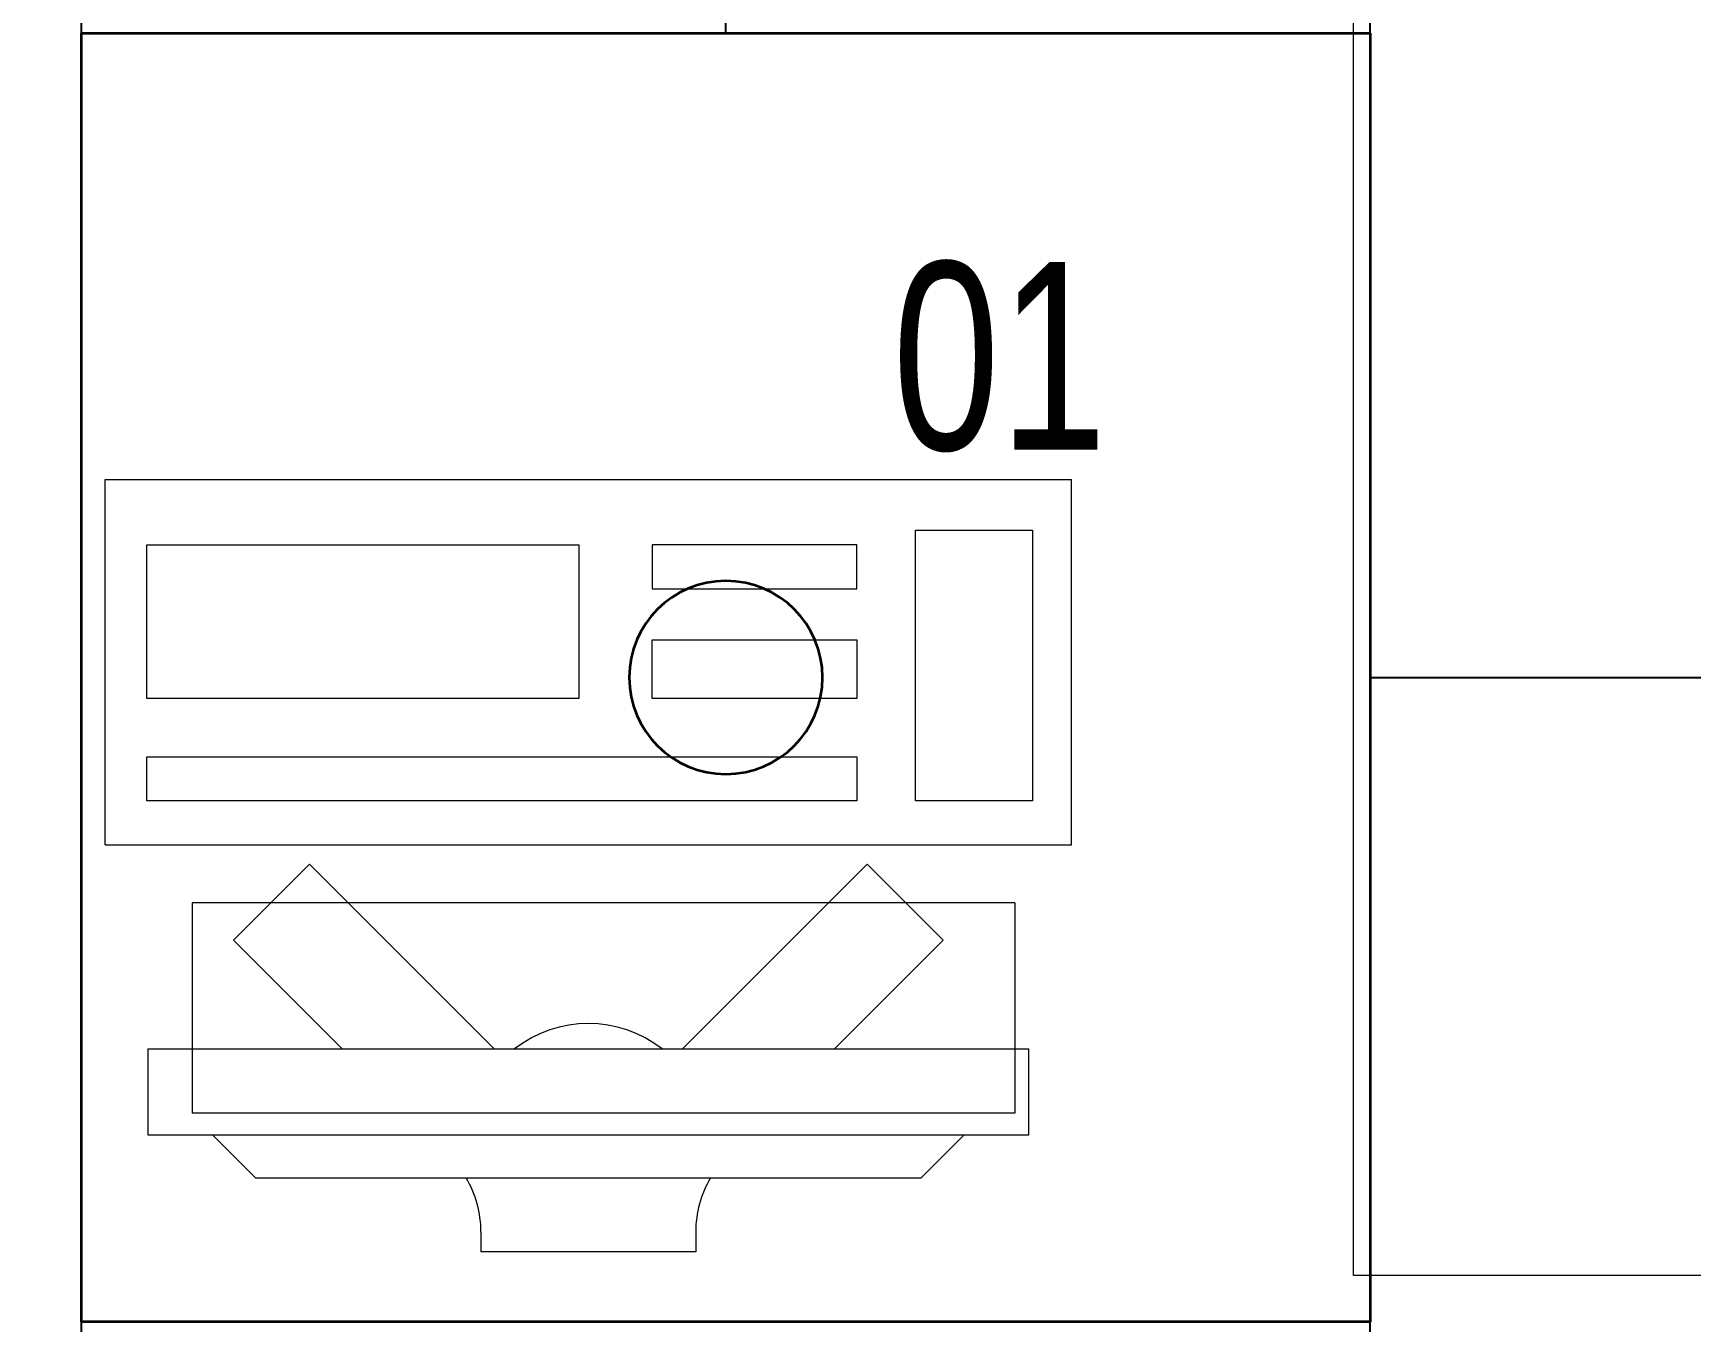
# Model space of a CAD drawing. Header units: inches. Extents: x -12418 to 57169, y -29325 to 19878.
# Drawn here: x 28178 to 28949, y -7800 to -7200 of the extents above; entities that cross this region are included whole.
import ezdxf
from ezdxf.enums import TextEntityAlignment as Align

# ---------------------------------------------------------------- set-up
doc = ezdxf.new("R2010")
doc.units = ezdxf.units.IN
doc.header["$LTSCALE"] = 25
doc.header["$MEASUREMENT"] = 0
doc.header["$PDMODE"] = 3
doc.linetypes.add('00-Ground Floor$0$HIDDEN', pattern=[9.525, 6.35, -3.175])
doc.layers.get('0').update_dxf_attribs({"color": 8})
doc.layers.get('Defpoints').update_dxf_attribs({"color": 8})
for name, color, linetype, lineweight in [('00-Ground Floor$0$72_EGR_EQP_TAG', 142, 'Continuous', 5), ('00-Ground Floor$0$LOADING', 253, 'Continuous', 5), ('E-DIM', 6, 'Continuous', 18), ('E-LITE-CIRC-NUMB', 6, 'Continuous', 25), ('E-LITE-CLNG', 150, 'Continuous', 35), ('E-LITE-CTRL', 6, 'Continuous', 25)]:
    doc.layers.add(name, color=color, linetype=linetype, lineweight=lineweight)
doc.layers.add('00-Ground Floor$0$False Ceiling', color=251, linetype='Continuous')
doc.styles.add('00-Ground Floor$0$X3G_ENTITY_257CFD', font='swisscl.ttf', dxfattribs={"height": 200})
doc.styles.add('DC_Simplex', font='SIMPLEX.shx', dxfattribs={"width": 0.7})
doc.styles.get("Standard").update_dxf_attribs({"font": 'arial.ttf'})
doc.dimstyles.get("Standard").update_dxf_attribs({"dimtxt": 150, "dimasz": 150, "dimexe": 0.18, "dimexo": 0.0625, "dimgap": 1, "dimtad": 1, "dimdec": 0, "dimlfac": 0.1, "dimzin": 0, "dimdsep": 46, "dimtxsty": 'Standard', "dimcen": 0.09, "dimclrd": 256, "dimclrt": 7, "dimadec": 0, "dimazin": 0, "dimtfac": 1, "dimtdec": 0, "dimtofl": 0, "dimtmove": 0, "dimatfit": 3, "dimfxl": 1, "dimtolj": 1, "dimtzin": 0, "dimarcsym": 0})

# ---------------------------------------------------------------- blocks, each defined once
blk = doc.blocks.new('00-Ground Floor$0$GF21043-P')
at = {"color": 0, "linetype": '00-Ground Floor$0$HIDDEN'}
for p, q in [((-0.8, 0.6), (-0.4, 0.6)), ((-0.4, 0.6), (-0.4, 0))]:
    blk.add_line(p, q, dxfattribs=at)
blk = doc.blocks.new('00-Ground Floor$0$ITCWLS1-P')
at = {"layer": '00-Ground Floor$0$LOADING'}
for p, q in [((-0.17, 0.45), (-0.17, 0)), ((-0.17, 0.45), (0, 0.45)), ((0, 0.45), (0, 0)), ((-0.26509, 0.43, 0), (-0.30509, 0.43, 0)), ((-0.30509, 0.43, 0), (-0.30509, 0.02, 0)), ((-0.26509, 0.43, 0), (-0.26509, 0.02, 0)), ((-0.14957, 0.43047), (-0.12914, 0.43047)), ((-0.12914, 0.43047), (-0.12914, 0.40893)), ((-0.197, 0.40939), (-0.295, 0.40939)), ((-0.295, 0.02639), (-0.295, 0.40939)), ((-0.197, 0.02639), (-0.197, 0.40939)), ((-0.32509, 0.38, 0), (-0.30509, 0.4, 0)), ((-0.32509, 0.38, 0), (-0.32509, 0.07, 0)), ((-0.35032, 0.275), (-0.35961, 0.275)), ((-0.35961, 0.175), (-0.35961, 0.275)), ((-0.35032, 0.175), (-0.35961, 0.175)), ((-0.32509, 0.07, 0), (-0.30509, 0.05, 0)), ((-0.197, 0.02639), (-0.295, 0.02639)), ((-0.30509, 0.02, 0), (-0.26509, 0.02, 0)), ((-0.17, 0), (0, 0))]:
    blk.add_line(p, q, dxfattribs=at)
at = {"layer": '00-Ground Floor$0$LOADING', "extrusion": (2.48281e-10, 3.18408e-10, -1)}
for p, q in [((-0.26509, 0.33952), (-0.21443, 0.39019)), ((-0.17907, 0.35483), (-0.21443, 0.39019)), ((-0.26509, 0.26881), (-0.17907, 0.35483))]:
    blk.add_line(p, q, dxfattribs=at)
at = {"layer": '00-Ground Floor$0$LOADING', "extrusion": (2.48281e-10, -3.18408e-10, -1)}
for p, q in [((-0.26509, 0.18119), (-0.17907, 0.09517)), ((-0.26509, 0.11048), (-0.21443, 0.05981)), ((-0.17907, 0.09517), (-0.21443, 0.05981))]:
    blk.add_line(p, q, dxfattribs=at)
at = {"layer": '00-Ground Floor$0$LOADING'}
for points in [[(-0.12914, 0.40893), (-0.12914, 0.09996), (-0.14957, 0.09996), (-0.14957, 0.43047)], [(-0.14957, 0.09997), (-0.14957, 0.09997), (-0.14957, 0.09997), (-0.14957, 0.09997), (-0.14957, 0.09997), (-0.14957, 0.09997), (-0.14957, 0.09997), (-0.14957, 0.09997), (-0.14957, 0.09997)], [(-0.14957, 0.09997), (-0.14957, 0.09997), (-0.14957, 0.09997), (-0.14957, 0.09997), (-0.14957, 0.09997), (-0.14957, 0.09997), (-0.14957, 0.09997), (-0.14957, 0.09997), (-0.14957, 0.09997), (-0.14957, 0.09997), (-0.14957, 0.09997), (-0.14957, 0.09997), (-0.14957, 0.09997), (-0.14957, 0.09997), (-0.14957, 0.09997), (-0.14957, 0.09997), (-0.14957, 0.09997), (-0.14957, 0.09997)], [(-0.14957, 0.09996), (-0.14957, 0.09996), (-0.14957, 0.09996), (-0.14957, 0.09996), (-0.14957, 0.09996), (-0.14957, 0.09996), (-0.14957, 0.09996), (-0.14957, 0.09996), (-0.14957, 0.09996), (-0.14957, 0.09996)], [(-0.14957, 0.09996), (-0.14957, 0.09996), (-0.14957, 0.09996), (-0.14957, 0.09996), (-0.14957, 0.09996), (-0.14957, 0.09996), (-0.14957, 0.09996)], [(-0.14957, 0.09997), (-0.14957, 0.09997), (-0.14957, 0.09997), (-0.14957, 0.09997), (-0.14957, 0.09997), (-0.14957, 0.09997), (-0.14957, 0.09997), (-0.14957, 0.09997), (-0.14957, 0.09997), (-0.14957, 0.09997)], [(-0.14957, 0.09997), (-0.14957, 0.09997), (-0.14957, 0.09997), (-0.14957, 0.09997), (-0.14957, 0.09997), (-0.14957, 0.09997), (-0.14957, 0.09997), (-0.14957, 0.09997), (-0.14957, 0.09997), (-0.14957, 0.09997), (-0.14957, 0.09997), (-0.14957, 0.09997), (-0.14957, 0.09997), (-0.14957, 0.09997), (-0.14957, 0.09997)], [(-0.14957, 0.09997), (-0.14957, 0.09997), (-0.14957, 0.09997), (-0.14957, 0.09997), (-0.14957, 0.09997), (-0.14957, 0.09997), (-0.14957, 0.09997), (-0.14957, 0.09997), (-0.14957, 0.09997), (-0.14957, 0.09997)], [(-0.14957, 0.09997), (-0.14957, 0.09997), (-0.14957, 0.09997), (-0.14957, 0.09997), (-0.14957, 0.09997), (-0.14957, 0.09997), (-0.14957, 0.09997), (-0.14957, 0.09997), (-0.14957, 0.09997), (-0.14957, 0.09997)], [(-0.14957, 0.09996), (-0.14957, 0.09996), (-0.14957, 0.09996), (-0.14957, 0.09996), (-0.14957, 0.09996), (-0.14957, 0.09996), (-0.14957, 0.09996), (-0.14957, 0.09996), (-0.14957, 0.09996), (-0.14957, 0.09996), (-0.14957, 0.09996), (-0.14957, 0.09996), (-0.14957, 0.09996), (-0.14957, 0.09996), (-0.14957, 0.09996), (-0.14957, 0.09996), (-0.14957, 0.09996), (-0.14957, 0.09996), (-0.14957, 0.09997), (-0.14957, 0.09997), (-0.14957, 0.09997), (-0.14957, 0.09997), (-0.14957, 0.09997), (-0.14957, 0.09997), (-0.14957, 0.09997), (-0.14957, 0.09997), (-0.14957, 0.09997), (-0.14957, 0.09997), (-0.14957, 0.09997), (-0.14957, 0.09997), (-0.14957, 0.09997), (-0.14957, 0.09997), (-0.14956, 0.09997), (-0.14956, 0.09997), (-0.14956, 0.09997), (-0.14956, 0.09996), (-0.14956, 0.09996), (-0.14956, 0.09996), (-0.14956, 0.09996), (-0.14956, 0.09996), (-0.14956, 0.09996), (-0.14956, 0.09996), (-0.14956, 0.09996), (-0.14956, 0.09996), (-0.14956, 0.09996), (-0.14956, 0.09996), (-0.14956, 0.09996), (-0.14956, 0.09996), (-0.14957, 0.09996), (-0.14957, 0.09996), (-0.14957, 0.09996), (-0.14957, 0.09996), (-0.14957, 0.09996), (-0.14957, 0.09996)], [(-0.14957, 0.09996), (-0.14957, 0.09996), (-0.14957, 0.09996), (-0.14957, 0.09996), (-0.14957, 0.09996), (-0.14957, 0.09996), (-0.14957, 0.09996), (-0.14957, 0.09996), (-0.14957, 0.09996), (-0.14957, 0.09996), (-0.14957, 0.09997), (-0.14957, 0.09997), (-0.14957, 0.09997), (-0.14957, 0.09996), (-0.14957, 0.09996), (-0.14957, 0.09996), (-0.14957, 0.09996), (-0.14957, 0.09996), (-0.14957, 0.09996), (-0.14957, 0.09997), (-0.14957, 0.09997), (-0.14957, 0.09997), (-0.14957, 0.09997), (-0.14957, 0.09997), (-0.14957, 0.09997), (-0.14957, 0.09997), (-0.14957, 0.09997), (-0.14957, 0.09997), (-0.14957, 0.09997), (-0.14957, 0.09997), (-0.14957, 0.09997), (-0.14957, 0.09997), (-0.14957, 0.09997), (-0.14957, 0.09997), (-0.14957, 0.09997), (-0.14957, 0.09997), (-0.14957, 0.09997), (-0.14957, 0.09997), (-0.14957, 0.09997), (-0.14957, 0.09997), (-0.14957, 0.09997), (-0.14957, 0.09997), (-0.14957, 0.09997), (-0.14957, 0.09997), (-0.14957, 0.09997), (-0.14957, 0.09997), (-0.14957, 0.09997), (-0.14957, 0.09997), (-0.14957, 0.09997), (-0.14957, 0.09997), (-0.14957, 0.09997), (-0.14957, 0.09997), (-0.14957, 0.09997), (-0.14957, 0.09997), (-0.14957, 0.09997), (-0.14957, 0.09997), (-0.14957, 0.09997), (-0.14957, 0.09997), (-0.14957, 0.09997), (-0.14957, 0.09997), (-0.14957, 0.09997), (-0.14957, 0.09997), (-0.14957, 0.09997), (-0.14957, 0.09997), (-0.14957, 0.09997), (-0.14957, 0.09997), (-0.14957, 0.09997), (-0.14957, 0.09997), (-0.14957, 0.09997), (-0.14957, 0.09997), (-0.14957, 0.09997), (-0.14957, 0.09997), (-0.14957, 0.09997), (-0.14957, 0.09997), (-0.14957, 0.09997), (-0.14957, 0.09997), (-0.14957, 0.09997), (-0.14957, 0.09997), (-0.14957, 0.09997), (-0.14957, 0.09997), (-0.14956, 0.09997), (-0.14957, 0.09997), (-0.14957, 0.09997), (-0.14957, 0.09997), (-0.14957, 0.09997), (-0.14956, 0.09997), (-0.14957, 0.09997), (-0.14957, 0.09997), (-0.14957, 0.09997), (-0.14957, 0.09997), (-0.14957, 0.09997), (-0.14957, 0.09997), (-0.14957, 0.09997), (-0.14957, 0.09997), (-0.14957, 0.09997), (-0.14957, 0.09997), (-0.14956, 0.09997), (-0.14957, 0.09996), (-0.14957, 0.09996), (-0.14957, 0.09996), (-0.14956, 0.09996), (-0.14957, 0.09996), (-0.14957, 0.09996), (-0.14957, 0.09996), (-0.14957, 0.09996), (-0.14957, 0.09996), (-0.14957, 0.09996), (-0.14957, 0.09996), (-0.14957, 0.09996), (-0.14957, 0.09996), (-0.14957, 0.09996)], [(-0.14957, 0.09996), (-0.14957, 0.09996), (-0.14957, 0.09996), (-0.14957, 0.09996), (-0.14957, 0.09996), (-0.14957, 0.09996), (-0.14957, 0.09996), (-0.14957, 0.09996)], [(-0.14957, 0.09996), (-0.14957, 0.09996), (-0.14957, 0.09996), (-0.14957, 0.09996), (-0.14957, 0.09996), (-0.14957, 0.09996), (-0.14957, 0.09996), (-0.14957, 0.09996), (-0.14957, 0.09996), (-0.14957, 0.09996), (-0.14957, 0.09996), (-0.14957, 0.09996), (-0.14957, 0.09996), (-0.14957, 0.09996), (-0.14957, 0.09996), (-0.14957, 0.09996), (-0.14957, 0.09996), (-0.14957, 0.09996), (-0.14957, 0.09996), (-0.14957, 0.09996), (-0.14957, 0.09996), (-0.14957, 0.09996), (-0.14957, 0.09996), (-0.14957, 0.09996), (-0.14957, 0.09996), (-0.14957, 0.09996), (-0.14957, 0.09996), (-0.14957, 0.09996), (-0.14957, 0.09996), (-0.14957, 0.09996), (-0.14957, 0.09996), (-0.14957, 0.09996), (-0.14957, 0.09996), (-0.14957, 0.09996), (-0.14957, 0.09996), (-0.14957, 0.09996), (-0.14957, 0.09996), (-0.14957, 0.09996), (-0.14957, 0.09996), (-0.14957, 0.09996), (-0.14957, 0.09996), (-0.14957, 0.09996), (-0.14957, 0.09996), (-0.14957, 0.09996), (-0.14957, 0.09996), (-0.14957, 0.09996), (-0.14957, 0.09996), (-0.14957, 0.09996), (-0.14956, 0.09996), (-0.14956, 0.09996), (-0.14956, 0.09996), (-0.14956, 0.09996), (-0.14957, 0.09996), (-0.14957, 0.09996), (-0.14957, 0.09996), (-0.14957, 0.09996), (-0.14957, 0.09996), (-0.14957, 0.09996), (-0.14956, 0.09996), (-0.14957, 0.09996), (-0.14957, 0.09996), (-0.14957, 0.09996), (-0.14957, 0.09996), (-0.14957, 0.09996), (-0.14957, 0.09996), (-0.14957, 0.09996), (-0.14957, 0.09996), (-0.14957, 0.09996), (-0.14957, 0.09996), (-0.14956, 0.09996), (-0.14956, 0.09996), (-0.14957, 0.09996), (-0.14957, 0.09996), (-0.14957, 0.09996), (-0.14957, 0.09996), (-0.14957, 0.09996), (-0.14957, 0.09996), (-0.14957, 0.09996), (-0.14957, 0.09996), (-0.14957, 0.09996), (-0.14957, 0.09996), (-0.14957, 0.09996), (-0.14957, 0.09996), (-0.14957, 0.09996), (-0.14957, 0.09996), (-0.14957, 0.09996), (-0.14957, 0.09996), (-0.14957, 0.09996), (-0.14957, 0.09996)], [(-0.14957, 0.09996), (-0.14957, 0.09996), (-0.14957, 0.09996), (-0.14957, 0.09996), (-0.14957, 0.09996), (-0.14957, 0.09996), (-0.14957, 0.09996), (-0.14957, 0.09996), (-0.14957, 0.09996), (-0.14957, 0.09996), (-0.14957, 0.09996), (-0.14957, 0.09996)], [(-0.14957, 0.09996), (-0.14957, 0.09996), (-0.14956, 0.09996), (-0.14956, 0.09996), (-0.14956, 0.09996), (-0.14956, 0.09996), (-0.14957, 0.09996)], [(-0.14957, 0.09996), (-0.14957, 0.09996), (-0.14957, 0.09996), (-0.14957, 0.09996), (-0.14957, 0.09996), (-0.14957, 0.09996), (-0.14957, 0.09996), (-0.14957, 0.09996), (-0.14957, 0.09996), (-0.14956, 0.09996), (-0.14956, 0.09996), (-0.14956, 0.09996), (-0.14956, 0.09996), (-0.14956, 0.09996), (-0.14956, 0.09996), (-0.14956, 0.09996), (-0.14957, 0.09996)]]:
    blk.add_lwpolyline(points, dxfattribs=at)
for points in [[(-0.1019, 0.43047), (-0.03039, 0.43047), (-0.03039, 0.22944), (-0.1019, 0.22944)], [(-0.1019, 0.19536), (-0.07466, 0.19536), (-0.07466, 0.09996), (-0.1019, 0.09996)], [(-0.03039, 0.19536), (-0.05082, 0.19536), (-0.05082, 0.09996), (-0.03039, 0.09996)], [(-0.14956, 0.09996), (-0.14956, 0.09996), (-0.14956, 0.09996), (-0.14956, 0.09996), (-0.14956, 0.09996), (-0.14956, 0.09996), (-0.14956, 0.09996), (-0.14956, 0.09996), (-0.14957, 0.09996), (-0.14957, 0.09996), (-0.14957, 0.09996), (-0.14957, 0.09996), (-0.14957, 0.09996), (-0.14957, 0.09996), (-0.14957, 0.09996), (-0.14957, 0.09996), (-0.14957, 0.09996), (-0.14957, 0.09996), (-0.14957, 0.09996), (-0.14957, 0.09996), (-0.14957, 0.09996), (-0.14957, 0.09996), (-0.14957, 0.09996), (-0.14957, 0.09996), (-0.14957, 0.09996), (-0.14957, 0.09996), (-0.14957, 0.09996), (-0.14957, 0.09996), (-0.14957, 0.09996), (-0.14957, 0.09996), (-0.14957, 0.09996), (-0.14957, 0.09996), (-0.14957, 0.09996), (-0.14957, 0.09996), (-0.14957, 0.09996), (-0.14957, 0.09996), (-0.14957, 0.09996), (-0.14957, 0.09996), (-0.14957, 0.09996), (-0.14957, 0.09996), (-0.14957, 0.09996), (-0.14957, 0.09996), (-0.14957, 0.09996), (-0.14957, 0.09996), (-0.14957, 0.09996), (-0.14957, 0.09996), (-0.14957, 0.09996), (-0.14957, 0.09996), (-0.14957, 0.09996), (-0.14957, 0.09996), (-0.14957, 0.09996), (-0.14957, 0.09996), (-0.14957, 0.09996), (-0.14957, 0.09996), (-0.14957, 0.09996), (-0.14957, 0.09996), (-0.14957, 0.09996), (-0.14956, 0.09996), (-0.14956, 0.09996), (-0.14956, 0.09996), (-0.14956, 0.09996), (-0.14956, 0.09996), (-0.14956, 0.09996), (-0.14956, 0.09996), (-0.14956, 0.09996), (-0.14956, 0.09996), (-0.14956, 0.09996), (-0.14956, 0.09996), (-0.14956, 0.09996), (-0.14956, 0.09996), (-0.14956, 0.09996), (-0.14956, 0.09996), (-0.14956, 0.09996), (-0.14956, 0.09996), (-0.14956, 0.09996), (-0.14956, 0.09996), (-0.14956, 0.09996), (-0.14956, 0.09996), (-0.14956, 0.09996), (-0.14956, 0.09996), (-0.14956, 0.09996), (-0.14956, 0.09996), (-0.14956, 0.09996), (-0.14956, 0.09996), (-0.14956, 0.09996), (-0.14956, 0.09996), (-0.14956, 0.09996), (-0.14956, 0.09996), (-0.14956, 0.09996), (-0.14957, 0.09996), (-0.14957, 0.09996), (-0.14957, 0.09996), (-0.14957, 0.09996), (-0.14957, 0.09996), (-0.14957, 0.09996), (-0.14957, 0.09996), (-0.14957, 0.09996), (-0.14957, 0.09996), (-0.14957, 0.09996), (-0.14957, 0.09996), (-0.14957, 0.09996), (-0.14957, 0.09996), (-0.14957, 0.09996), (-0.14957, 0.09996), (-0.14957, 0.09996), (-0.14957, 0.09996), (-0.14957, 0.09996), (-0.14957, 0.09996), (-0.14957, 0.09996), (-0.14957, 0.09996), (-0.14957, 0.09996), (-0.14957, 0.09996), (-0.14957, 0.09996), (-0.14957, 0.09996), (-0.14957, 0.09996), (-0.14957, 0.09996), (-0.14957, 0.09996), (-0.14957, 0.09996), (-0.14957, 0.09996), (-0.14957, 0.09996), (-0.14957, 0.09996), (-0.14957, 0.09996), (-0.14957, 0.09996), (-0.14957, 0.09996), (-0.14957, 0.09996), (-0.14957, 0.09996), (-0.14957, 0.09996), (-0.14957, 0.09996), (-0.14957, 0.09996), (-0.14957, 0.09996), (-0.14957, 0.09996), (-0.14957, 0.09996), (-0.14957, 0.09996), (-0.14957, 0.09996), (-0.14957, 0.09996), (-0.14957, 0.09996), (-0.14957, 0.09996), (-0.14957, 0.09996), (-0.14957, 0.09996), (-0.14957, 0.09996), (-0.14957, 0.09996), (-0.14957, 0.09996), (-0.14957, 0.09996), (-0.14957, 0.09996), (-0.14957, 0.09996), (-0.14957, 0.09996), (-0.14957, 0.09996), (-0.14957, 0.09996), (-0.14957, 0.09996), (-0.14957, 0.09996), (-0.14957, 0.09996), (-0.14957, 0.09996), (-0.14957, 0.09996), (-0.14957, 0.09996), (-0.14956, 0.09996), (-0.14956, 0.09996), (-0.14956, 0.09996), (-0.14956, 0.09996), (-0.14956, 0.09996), (-0.14956, 0.09996), (-0.14956, 0.09996), (-0.14956, 0.09996), (-0.14956, 0.09996), (-0.14956, 0.09996), (-0.14956, 0.09996), (-0.14956, 0.09996), (-0.14956, 0.09996), (-0.14956, 0.09996), (-0.14956, 0.09996), (-0.14956, 0.09996), (-0.14956, 0.09996), (-0.14956, 0.09996), (-0.14956, 0.09996), (-0.14956, 0.09996), (-0.14956, 0.09996), (-0.14956, 0.09996), (-0.14956, 0.09996), (-0.14956, 0.09996), (-0.14956, 0.09996), (-0.14956, 0.09996), (-0.14956, 0.09996), (-0.14956, 0.09996), (-0.14956, 0.09996), (-0.14956, 0.09996), (-0.14956, 0.09996), (-0.14956, 0.09996), (-0.14956, 0.09996), (-0.14956, 0.09996), (-0.14956, 0.09996), (-0.14956, 0.09996), (-0.14956, 0.09996), (-0.14956, 0.09996), (-0.14956, 0.09996), (-0.14956, 0.09996), (-0.14956, 0.09996), (-0.14956, 0.09996), (-0.14956, 0.09996), (-0.14956, 0.09996), (-0.14956, 0.09996), (-0.14956, 0.09996), (-0.14956, 0.09996), (-0.14957, 0.09996), (-0.14957, 0.09996), (-0.14957, 0.09996), (-0.14957, 0.09996), (-0.14957, 0.09996), (-0.14957, 0.09996), (-0.14957, 0.09996), (-0.14957, 0.09996), (-0.14957, 0.09996), (-0.14957, 0.09996), (-0.14957, 0.09996), (-0.14957, 0.09996), (-0.14957, 0.09996), (-0.14957, 0.09996), (-0.14957, 0.09996), (-0.14957, 0.09996), (-0.14957, 0.09996), (-0.14957, 0.09996), (-0.14957, 0.09996), (-0.14957, 0.09996), (-0.14957, 0.09996), (-0.14957, 0.09996), (-0.14957, 0.09996), (-0.14957, 0.09996), (-0.14957, 0.09996), (-0.14957, 0.09996), (-0.14957, 0.09996), (-0.14957, 0.09996), (-0.14957, 0.09996), (-0.14957, 0.09996), (-0.14957, 0.09996), (-0.14957, 0.09996), (-0.14957, 0.09996), (-0.14957, 0.09996), (-0.14956, 0.09996), (-0.14956, 0.09996), (-0.14956, 0.09996), (-0.14956, 0.09996), (-0.14956, 0.09996), (-0.14956, 0.09996), (-0.14956, 0.09996), (-0.14956, 0.09996), (-0.14956, 0.09996), (-0.14956, 0.09996), (-0.14956, 0.09996), (-0.14956, 0.09996), (-0.14956, 0.09996), (-0.14956, 0.09996), (-0.14956, 0.09996), (-0.14956, 0.09996), (-0.14956, 0.09996), (-0.14956, 0.09996), (-0.14956, 0.09996), (-0.14956, 0.09996), (-0.14956, 0.09996), (-0.14956, 0.09996), (-0.14956, 0.09996), (-0.14956, 0.09996), (-0.14956, 0.09996), (-0.14956, 0.09996), (-0.14956, 0.09996), (-0.14956, 0.09996), (-0.14956, 0.09996), (-0.14956, 0.09996), (-0.14956, 0.09996), (-0.14956, 0.09996), (-0.14956, 0.09996), (-0.14956, 0.09996), (-0.14956, 0.09996), (-0.14956, 0.09996), (-0.14956, 0.09996), (-0.14956, 0.09996), (-0.14956, 0.09996), (-0.14956, 0.09996), (-0.14956, 0.09996), (-0.14956, 0.09996)], [(-0.14957, 0.09996), (-0.14957, 0.09996), (-0.14957, 0.09996), (-0.14957, 0.09996), (-0.14957, 0.09996), (-0.14957, 0.09996), (-0.14957, 0.09996), (-0.14957, 0.09996), (-0.14957, 0.09996), (-0.14957, 0.09996), (-0.14957, 0.09996), (-0.14957, 0.09996), (-0.14957, 0.09996), (-0.14957, 0.09996), (-0.14957, 0.09996), (-0.14957, 0.09996), (-0.14957, 0.09996), (-0.14957, 0.09996), (-0.14957, 0.09996), (-0.14957, 0.09996), (-0.14957, 0.09996), (-0.14957, 0.09996), (-0.14957, 0.09996), (-0.14957, 0.09996), (-0.14957, 0.09996), (-0.14957, 0.09996), (-0.14957, 0.09996), (-0.14957, 0.09996), (-0.14957, 0.09996), (-0.14957, 0.09996), (-0.14957, 0.09996), (-0.14957, 0.09996), (-0.14957, 0.09996), (-0.14957, 0.09996), (-0.14957, 0.09996), (-0.14957, 0.09996), (-0.14957, 0.09996), (-0.14957, 0.09996), (-0.14957, 0.09996), (-0.14957, 0.09996), (-0.14957, 0.09996), (-0.14957, 0.09996), (-0.14957, 0.09996), (-0.14957, 0.09996), (-0.14957, 0.09996), (-0.14957, 0.09996), (-0.14957, 0.09996), (-0.14957, 0.09996), (-0.14957, 0.09996), (-0.14957, 0.09996), (-0.14957, 0.09996), (-0.14957, 0.09996), (-0.14957, 0.09996), (-0.14957, 0.09996), (-0.14957, 0.09996), (-0.14957, 0.09996), (-0.14957, 0.09996), (-0.14957, 0.09996), (-0.14957, 0.09996), (-0.14957, 0.09996), (-0.14957, 0.09996), (-0.14957, 0.09996), (-0.14957, 0.09996), (-0.14957, 0.09996), (-0.14957, 0.09996), (-0.14957, 0.09996), (-0.14957, 0.09996), (-0.14957, 0.09996), (-0.14957, 0.09996), (-0.14957, 0.09996), (-0.14957, 0.09996), (-0.14957, 0.09996), (-0.14957, 0.09996), (-0.14957, 0.09996), (-0.14957, 0.09996), (-0.14957, 0.09996), (-0.14957, 0.09996), (-0.14957, 0.09996), (-0.14957, 0.09996), (-0.14957, 0.09996), (-0.14957, 0.09996), (-0.14957, 0.09996), (-0.14957, 0.09996), (-0.14957, 0.09996), (-0.14957, 0.09996), (-0.14957, 0.09996), (-0.14957, 0.09996), (-0.14957, 0.09996), (-0.14957, 0.09996), (-0.14957, 0.09996), (-0.14957, 0.09996), (-0.14957, 0.09996), (-0.14957, 0.09996), (-0.14957, 0.09996), (-0.14957, 0.09996), (-0.14957, 0.09996), (-0.14957, 0.09996), (-0.14957, 0.09996), (-0.14957, 0.09996), (-0.14957, 0.09996), (-0.14957, 0.09996), (-0.14957, 0.09996), (-0.14957, 0.09996), (-0.14957, 0.09996), (-0.14957, 0.09996), (-0.14957, 0.09996), (-0.14957, 0.09996), (-0.14957, 0.09996), (-0.14957, 0.09996), (-0.14957, 0.09996), (-0.14957, 0.09996), (-0.14957, 0.09996), (-0.14957, 0.09996), (-0.14957, 0.09996), (-0.14957, 0.09996), (-0.14957, 0.09996), (-0.14957, 0.09996), (-0.14957, 0.09996), (-0.14957, 0.09996), (-0.14957, 0.09996), (-0.14957, 0.09996), (-0.14957, 0.09996), (-0.14957, 0.09996), (-0.14957, 0.09996), (-0.14957, 0.09996), (-0.14957, 0.09996), (-0.14957, 0.09996), (-0.14957, 0.09996), (-0.14957, 0.09996), (-0.14957, 0.09996), (-0.14957, 0.09996), (-0.14957, 0.09996), (-0.14957, 0.09996), (-0.14957, 0.09996), (-0.14957, 0.09996), (-0.14957, 0.09996), (-0.14957, 0.09996), (-0.14957, 0.09996), (-0.14957, 0.09996), (-0.14957, 0.09996), (-0.14957, 0.09996), (-0.14957, 0.09996), (-0.14957, 0.09996), (-0.14957, 0.09996), (-0.14957, 0.09996), (-0.14957, 0.09996), (-0.14957, 0.09996), (-0.14957, 0.09996), (-0.14957, 0.09996), (-0.14957, 0.09996), (-0.14957, 0.09996), (-0.14957, 0.09996), (-0.14957, 0.09996), (-0.14957, 0.09996), (-0.14957, 0.09996), (-0.14957, 0.09996), (-0.14957, 0.09996), (-0.14957, 0.09996), (-0.14957, 0.09996), (-0.14957, 0.09996), (-0.14957, 0.09996), (-0.14957, 0.09996), (-0.14957, 0.09996), (-0.14957, 0.09996), (-0.14957, 0.09996), (-0.14957, 0.09996), (-0.14957, 0.09996), (-0.14957, 0.09996), (-0.14957, 0.09996), (-0.14957, 0.09996), (-0.14957, 0.09996), (-0.14957, 0.09996), (-0.14957, 0.09996), (-0.14957, 0.09996), (-0.14957, 0.09996), (-0.14957, 0.09996), (-0.14957, 0.09996), (-0.14957, 0.09996), (-0.14957, 0.09996), (-0.14957, 0.09996), (-0.14957, 0.09996), (-0.14957, 0.09996), (-0.14957, 0.09996), (-0.14957, 0.09996), (-0.14957, 0.09996), (-0.14957, 0.09996), (-0.14957, 0.09996), (-0.14957, 0.09996), (-0.14957, 0.09996), (-0.14957, 0.09996), (-0.14957, 0.09996), (-0.14957, 0.09996), (-0.14957, 0.09996), (-0.14957, 0.09996), (-0.14957, 0.09996), (-0.14957, 0.09996), (-0.14957, 0.09996), (-0.14957, 0.09996), (-0.14957, 0.09996), (-0.14957, 0.09996), (-0.14957, 0.09996), (-0.14957, 0.09996), (-0.14957, 0.09996), (-0.14957, 0.09996), (-0.14957, 0.09996), (-0.14957, 0.09996), (-0.14957, 0.09996), (-0.14957, 0.09996), (-0.14957, 0.09996), (-0.14957, 0.09996), (-0.14957, 0.09996), (-0.14957, 0.09996), (-0.14957, 0.09996), (-0.14957, 0.09996)], [(-0.14957, 0.09996), (-0.14957, 0.09996), (-0.14957, 0.09996), (-0.14957, 0.09996), (-0.14957, 0.09996), (-0.14957, 0.09996), (-0.14957, 0.09996), (-0.14957, 0.09996), (-0.14957, 0.09996), (-0.14957, 0.09996), (-0.14957, 0.09996), (-0.14957, 0.09996), (-0.14957, 0.09996), (-0.14957, 0.09996), (-0.14957, 0.09996), (-0.14957, 0.09996), (-0.14957, 0.09996), (-0.14957, 0.09996), (-0.14957, 0.09996), (-0.14957, 0.09996), (-0.14957, 0.09996), (-0.14957, 0.09996), (-0.14957, 0.09996), (-0.14957, 0.09996), (-0.14957, 0.09996), (-0.14957, 0.09996), (-0.14957, 0.09996), (-0.14957, 0.09996), (-0.14957, 0.09996), (-0.14957, 0.09996), (-0.14957, 0.09996), (-0.14957, 0.09996), (-0.14957, 0.09996), (-0.14957, 0.09996), (-0.14957, 0.09996), (-0.14957, 0.09996), (-0.14957, 0.09996), (-0.14957, 0.09996), (-0.14957, 0.09996), (-0.14957, 0.09996), (-0.14957, 0.09996), (-0.14957, 0.09996), (-0.14957, 0.09996), (-0.14957, 0.09996), (-0.14957, 0.09996), (-0.14957, 0.09996), (-0.14957, 0.09996), (-0.14957, 0.09996), (-0.14957, 0.09996), (-0.14957, 0.09996), (-0.14957, 0.09996), (-0.14957, 0.09996), (-0.14957, 0.09996), (-0.14957, 0.09996), (-0.14957, 0.09996), (-0.14957, 0.09996), (-0.14957, 0.09996), (-0.14957, 0.09996), (-0.14957, 0.09996), (-0.14957, 0.09996), (-0.14957, 0.09996), (-0.14957, 0.09996), (-0.14957, 0.09996), (-0.14957, 0.09996), (-0.14957, 0.09996), (-0.14957, 0.09996), (-0.14957, 0.09996), (-0.14957, 0.09996), (-0.14957, 0.09996), (-0.14957, 0.09996), (-0.14957, 0.09996), (-0.14957, 0.09996), (-0.14957, 0.09996), (-0.14957, 0.09996), (-0.14957, 0.09996), (-0.14957, 0.09996), (-0.14957, 0.09996), (-0.14957, 0.09996), (-0.14957, 0.09996), (-0.14957, 0.09996), (-0.14957, 0.09996), (-0.14957, 0.09996), (-0.14957, 0.09996), (-0.14957, 0.09996), (-0.14957, 0.09996), (-0.14957, 0.09996), (-0.14957, 0.09996), (-0.14957, 0.09996), (-0.14957, 0.09996), (-0.14957, 0.09996), (-0.14957, 0.09996), (-0.14957, 0.09996), (-0.14957, 0.09996), (-0.14957, 0.09996), (-0.14957, 0.09996), (-0.14957, 0.09996), (-0.14957, 0.09996), (-0.14957, 0.09996), (-0.14957, 0.09996), (-0.14957, 0.09996), (-0.14957, 0.09996), (-0.14957, 0.09996), (-0.14957, 0.09996), (-0.14957, 0.09996), (-0.14957, 0.09996), (-0.14957, 0.09996), (-0.14957, 0.09996), (-0.14957, 0.09996), (-0.14957, 0.09996), (-0.14957, 0.09996), (-0.14957, 0.09996), (-0.14957, 0.09996), (-0.14957, 0.09996), (-0.14957, 0.09996), (-0.14957, 0.09996), (-0.14957, 0.09996), (-0.14957, 0.09996), (-0.14957, 0.09996), (-0.14957, 0.09996), (-0.14957, 0.09996), (-0.14957, 0.09996), (-0.14957, 0.09996), (-0.14957, 0.09996), (-0.14957, 0.09996), (-0.14957, 0.09996), (-0.14957, 0.09996), (-0.14957, 0.09996), (-0.14957, 0.09996), (-0.14957, 0.09996), (-0.14957, 0.09996), (-0.14957, 0.09996), (-0.14957, 0.09996), (-0.14957, 0.09996), (-0.14957, 0.09996), (-0.14957, 0.09996), (-0.14957, 0.09996), (-0.14957, 0.09996), (-0.14957, 0.09996), (-0.14957, 0.09996), (-0.14957, 0.09996), (-0.14957, 0.09996), (-0.14957, 0.09996), (-0.14957, 0.09996), (-0.14957, 0.09996), (-0.14957, 0.09996), (-0.14957, 0.09996), (-0.14957, 0.09996), (-0.14957, 0.09996), (-0.14957, 0.09996), (-0.14957, 0.09996), (-0.14957, 0.09996), (-0.14957, 0.09996), (-0.14957, 0.09996), (-0.14957, 0.09996), (-0.14957, 0.09996), (-0.14957, 0.09996), (-0.14957, 0.09996), (-0.14957, 0.09996), (-0.14957, 0.09996), (-0.14957, 0.09996), (-0.14957, 0.09996), (-0.14957, 0.09996), (-0.14957, 0.09996), (-0.14957, 0.09996), (-0.14957, 0.09996), (-0.14957, 0.09996), (-0.14957, 0.09996), (-0.14957, 0.09996), (-0.14957, 0.09996), (-0.14957, 0.09996), (-0.14957, 0.09996), (-0.14957, 0.09996), (-0.14957, 0.09996), (-0.14957, 0.09996), (-0.14957, 0.09996), (-0.14957, 0.09996), (-0.14957, 0.09996), (-0.14957, 0.09996), (-0.14957, 0.09996), (-0.14957, 0.09996), (-0.14957, 0.09996), (-0.14957, 0.09996), (-0.14957, 0.09996), (-0.14957, 0.09996), (-0.14957, 0.09996), (-0.14957, 0.09996), (-0.14957, 0.09996), (-0.14957, 0.09996), (-0.14957, 0.09996), (-0.14957, 0.09996), (-0.14957, 0.09996), (-0.14957, 0.09996), (-0.14957, 0.09996), (-0.14957, 0.09996), (-0.14957, 0.09996), (-0.14957, 0.09996), (-0.14957, 0.09996), (-0.14957, 0.09996), (-0.14957, 0.09996), (-0.14957, 0.09996), (-0.14957, 0.09996), (-0.14957, 0.09996), (-0.14957, 0.09996), (-0.14957, 0.09996), (-0.14957, 0.09996), (-0.14957, 0.09996), (-0.14957, 0.09996), (-0.14957, 0.09996), (-0.14957, 0.09996), (-0.14957, 0.09996), (-0.14957, 0.09996), (-0.14957, 0.09996), (-0.14957, 0.09996), (-0.14957, 0.09996), (-0.14957, 0.09996), (-0.14957, 0.09996), (-0.14957, 0.09996), (-0.14957, 0.09996), (-0.14957, 0.09996)], [(-0.14957, 0.0727), (-0.02358, 0.0727), (-0.02358, 0.01818), (-0.14957, 0.01818)]]:
    blk.add_lwpolyline(points, close=True, dxfattribs=at)
for centre, radius, start, end in [((-0.35032, 0.325), 0.05, 270, 300.30934), ((-0.3089, 0.225), 0.05564, 321.94311, 38.05689), ((-0.35032, 0.125), 0.05, 59.69066, 90)]:
    blk.add_arc(centre, radius, start, end, dxfattribs=at)
blk = doc.blocks.new('00-Ground Floor$0$A$Ce9e1c4c3')
at = {"layer": '00-Ground Floor$0$False Ceiling', "color": 254, "linetype": 'Continuous'}
for p, q in [((-71800, -9957.43), (-71800, -6447.43)), ((-71200, -9957.43), (-71200, -6447.43))]:
    blk.add_line(p, q, dxfattribs=at)
blk = doc.blocks.new('00-Ground Floor')
at = {"layer": '00-Ground Floor$0$False Ceiling', "color": 254}
blk.add_blockref('00-Ground Floor$0$A$Ce9e1c4c3', (100000, 0), dxfattribs=at)
at = {"layer": '00-Ground Floor$0$LOADING', "extrusion": (2.24019e-05, 2.35417e-18, 1), "xscale": 1000, "yscale": 1000, "zscale": 1000, "rotation": 180.0000000000001}
blk.add_blockref('00-Ground Floor$0$GF21043-P', (28392.19, -7178.36, 0.62), dxfattribs=at)
at = {"layer": '00-Ground Floor$0$LOADING', "extrusion": (-1.94022e-16, 8.01373e-06, 1), "xscale": 1000.000000000005, "yscale": 1000.000000000005, "zscale": 1000.000000000005, "rotation": 90.00000000646477}
blk.add_blockref('00-Ground Floor$0$ITCWLS1-P', (28660.98, -7407.86, -0.07), dxfattribs=at)
at = {"layer": '00-Ground Floor$0$72_EGR_EQP_TAG', "insert": (28627.46, -7306.52, -0.01), "char_height": 87.473, "attachment_point": 2, "style": '00-Ground Floor$0$X3G_ENTITY_257CFD'}
blk.add_mtext('01', dxfattribs=at)
blk = doc.blocks.new('*U13')
blk.add_lwpolyline([(-300, 300), (-300, -300), (300, -300), (300, 300)], close=True)
blk.add_circle((0, 0), 45)
at = {"layer": 'E-LITE-CIRC-NUMB', "style": 'DC_Simplex', "width": 0.7, "flags": 8}
blk.add_attdef('CIRCUIT', text='', height=200, rotation=0, dxfattribs=at).set_placement((-473.9, 300), align=Align.RIGHT)
at = {"layer": 'E-LITE-CTRL', "style": 'DC_Simplex', "width": 0.7, "flags": 8}
blk.add_attdef('CONTROL', (1118.9, -935), '', height=200, rotation=360, dxfattribs=at)
blk = doc.blocks.new('*D305')
at = {"layer": 'Defpoints', "color": 0, "transparency": 16777216}
for p in [(28500, -6890.24), (26700, -7200), (28500, -7200)]:
    blk.add_point(p, dxfattribs=at)
at = {"layer": 'E-DIM', "color": 0, "lineweight": -2, "transparency": 16777216}
for p, q in [((26700, -7199.94), (26700, -6890.06)), ((28500, -7199.94), (28500, -6890.06))]:
    blk.add_line(p, q, dxfattribs=at)
at = {"layer": 'E-DIM', "lineweight": -2, "transparency": 16777216}
blk.add_line((26850, -6890.24), (28350, -6890.24), dxfattribs=at)
at = {"layer": 'E-DIM', "transparency": 16777216}
for points in [[(26850, -6865.24), (26850, -6915.24), (26700, -6890.24)], [(28350, -6865.24), (28350, -6915.24), (28500, -6890.24)]]:
    blk.add_solid(points, dxfattribs=at)
at = {"layer": 'E-DIM', "color": 7, "transparency": 16777216, "insert": (27600, -6812.66), "char_height": 150, "attachment_point": 5}
blk.add_mtext('\\A1;180', dxfattribs=at)
blk = doc.blocks.new('*D306')
at = {"layer": 'Defpoints', "color": 0, "transparency": 16777216}
for p in [(28800, -7500), (28800, -9300), (29127.94, -9300)]:
    blk.add_point(p, dxfattribs=at)
at = {"layer": 'E-DIM', "color": 0, "lineweight": -2, "transparency": 16777216}
for p, q in [((28800.06, -7500), (29128.12, -7500)), ((28800.06, -9300), (29128.12, -9300))]:
    blk.add_line(p, q, dxfattribs=at)
at = {"layer": 'E-DIM', "lineweight": -2, "transparency": 16777216}
blk.add_line((29127.94, -7650), (29127.94, -9150), dxfattribs=at)
at = {"layer": 'E-DIM', "transparency": 16777216}
for points in [[(29102.94, -7650), (29152.94, -7650), (29127.94, -7500)], [(29102.94, -9150), (29152.94, -9150), (29127.94, -9300)]]:
    blk.add_solid(points, dxfattribs=at)
at = {"layer": 'E-DIM', "color": 7, "transparency": 16777216, "insert": (29050.36, -8400), "char_height": 150, "attachment_point": 5, "rotation": 90}
blk.add_mtext('\\A1;180', dxfattribs=at)
blk = doc.blocks.new('*D366')
at = {"layer": 'Defpoints', "color": 0, "transparency": 16777216}
for p in [(29449.51, -6347.43), (29449.51, -6447.43, 0), (28500, -7200)]:
    blk.add_point(p, dxfattribs=at)
at = {"layer": 'E-DIM', "color": 0, "lineweight": -2, "transparency": 16777216}
for p, q in [((28500, -7199.94), (28500, -6347.25)), ((29449.51, -6447.36), (29449.51, -6347.25))]:
    blk.add_line(p, q, dxfattribs=at)
at = {"layer": 'E-DIM', "lineweight": -2, "transparency": 16777216}
blk.add_line((28650, -6347.43), (29299.51, -6347.43), dxfattribs=at)
at = {"layer": 'E-DIM', "transparency": 16777216}
for points in [[(28650, -6322.43), (28650, -6372.43), (28500, -6347.43)], [(29299.51, -6322.43), (29299.51, -6372.43), (29449.51, -6347.43)]]:
    blk.add_solid(points, dxfattribs=at)
at = {"layer": 'E-DIM', "color": 7, "transparency": 16777216, "insert": (28974.75, -6269.84), "char_height": 150, "attachment_point": 5}
blk.add_mtext('\\A1;95', dxfattribs=at)
blk = doc.blocks.new('*D367')
at = {"layer": 'Defpoints', "color": 0, "transparency": 16777216}
for p in [(29126.43, -6447.43), (29449.51, -6447.43, 0), (28800, -7500)]:
    blk.add_point(p, dxfattribs=at)
at = {"layer": 'E-DIM', "color": 0, "lineweight": -2, "transparency": 16777216}
for p, q in [((29449.44, -6447.43), (29126.25, -6447.43)), ((28800.06, -7500), (29126.61, -7500))]:
    blk.add_line(p, q, dxfattribs=at)
at = {"layer": 'E-DIM', "lineweight": -2, "transparency": 16777216}
blk.add_line((29126.43, -7350), (29126.43, -6597.43), dxfattribs=at)
at = {"layer": 'E-DIM', "transparency": 16777216}
for points in [[(29101.43, -6597.43), (29151.43, -6597.43), (29126.43, -6447.43)], [(29101.43, -7350), (29151.43, -7350), (29126.43, -7500)]]:
    blk.add_solid(points, dxfattribs=at)
at = {"layer": 'E-DIM', "color": 7, "transparency": 16777216, "insert": (29048.84, -6973.71), "char_height": 150, "attachment_point": 5, "rotation": 90}
blk.add_mtext('\\A1;105', dxfattribs=at)

msp = doc.modelspace()

# ---------------------------------------------------------------- block references
msp.add_blockref('00-Ground Floor', (0, 0))
at = {"layer": 'E-LITE-CLNG', "xscale": -1}
msp.add_blockref('*U13', (28500, -7500), dxfattribs=at)

# ---------------------------------------------------------------- dimensions: what is measured, and where the dimension line sits
at = {"layer": 'E-DIM'}
for base, p1, p2, picture, middle in [((29449.51, -6347.43), (28500, -7200), (29449.51, -6447.43, 0), '*D366', (28974.75, -6269.84)), ((28500, -6890.24), (26700, -7200), (28500, -7200), '*D305', (27600, -6812.66))]:
    dim = msp.add_linear_dim(base=base, p1=p1, p2=p2, dimstyle='Standard', dxfattribs=at)
    dim.commit()
    dim.dimension.update_dxf_attribs({"geometry": picture, "text_midpoint": middle})
for base, p2, picture, middle in [((29126.43, -6447.43), (29449.51, -6447.43, 0), '*D367', (29048.84, -6973.71)), ((29127.94, -9300), (28800, -9300), '*D306', (29050.36, -8400))]:
    dim = msp.add_linear_dim(base=base, p1=(28800, -7500), p2=p2, angle=90, dimstyle='Standard', dxfattribs=at)
    dim.commit()
    dim.dimension.update_dxf_attribs({"geometry": picture, "text_midpoint": middle})

doc.saveas('drawing.dxf')
